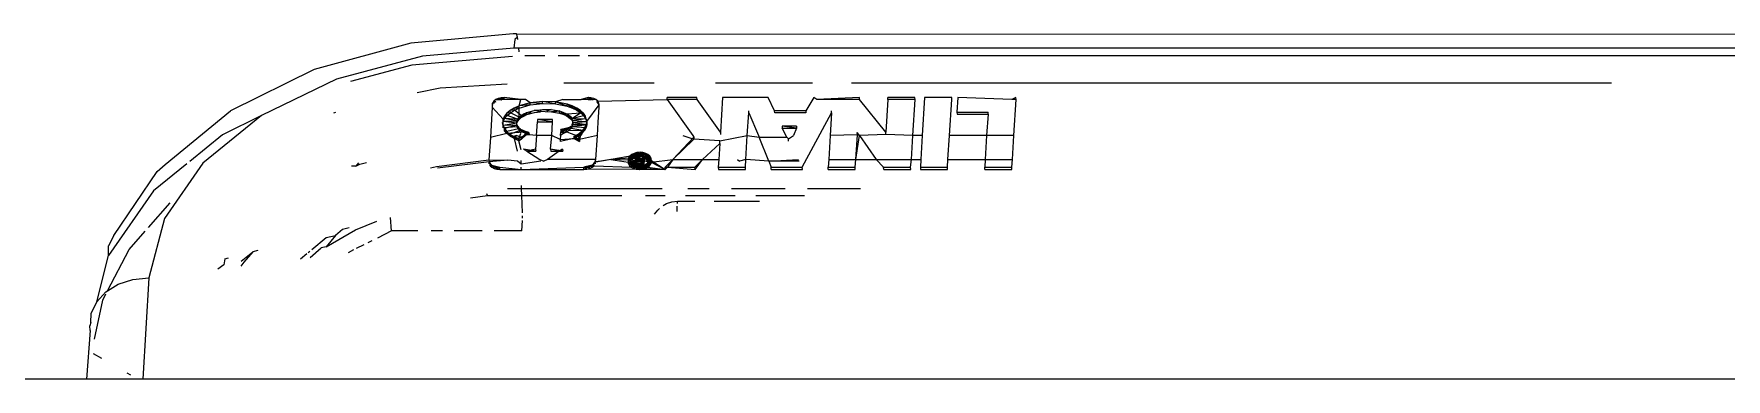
# Model space of a CAD drawing. Header units: metres. Extents: x -4.2 to 4.2, y -5.7 to 5.7.
# Drawn here: x -1.42321 to -1.39938, y 3.98317 to 3.98804 of the extents above; entities that cross this region are included whole.
import ezdxf

# ---------------------------------------------------------------- set-up
doc = ezdxf.new("R2010")
doc.units = ezdxf.units.M

msp = doc.modelspace()

# ---------------------------------------------------------------- linework, layer by layer
for p, q in [((-1.417901, 3.987905), (-1.41926, 3.987535)), ((-1.416456, 3.988036), (-1.417901, 3.987905)), ((-1.416448, 3.987832), (-1.417734, 3.987721)), ((-1.416411, 3.988037), (-1.416456, 3.988036)), ((-1.416437, 3.987956), (-1.416448, 3.987832)), ((-1.41638, 3.987832), (-1.416448, 3.987832)), ((-1.416397, 3.987987), (-1.416437, 3.987956)), ((-1.416397, 3.987987), (-1.416411, 3.988037)), ((-1.416411, 3.988037), (-1.38377, 3.988026)), ((-1.416393, 3.987956), (-1.416397, 3.987987)), ((-1.416376, 3.987782), (-1.41638, 3.987832)), ((-1.383792, 3.987832), (-1.41638, 3.987832)), ((-1.417734, 3.987721), (-1.418945, 3.987398)), ((-1.417884, 3.987595), (-1.418747, 3.987365)), ((-1.416469, 3.987716), (-1.417884, 3.987595)), ((-1.416013, 3.987725), (-1.416293, 3.987725)), ((-1.415524, 3.987725), (-1.415823, 3.987725)), ((-1.387571, 3.987725), (-1.415403, 3.987725)), ((-1.41926, 3.987535), (-1.42044, 3.986951)), ((-1.418945, 3.987398), (-1.42, 3.986885)), ((-1.415745, 3.987346), (-1.414471, 3.987346)), ((-1.413607, 3.987346), (-1.412244, 3.987346)), ((-1.411693, 3.987346), (-1.400995, 3.987346)), ((-1.417812, 3.987209), (-1.417486, 3.987273)), ((-1.417486, 3.987273), (-1.416542, 3.987333)), ((-1.416703, 3.987109), (-1.41673, 3.987087)), ((-1.416668, 3.987125), (-1.416703, 3.987109)), ((-1.416703, 3.987109), (-1.416627, 3.987105)), ((-1.416668, 3.987125), (-1.416586, 3.98714)), ((-1.416629, 3.987136), (-1.416668, 3.987125)), ((-1.416627, 3.987105), (-1.416668, 3.987125)), ((-1.416586, 3.98714), (-1.416629, 3.987136)), ((-1.416585, 3.987109), (-1.416629, 3.987136)), ((-1.416627, 3.987105), (-1.416629, 3.987136)), ((-1.416627, 3.987105), (-1.416586, 3.98714)), ((-1.416585, 3.987109), (-1.416627, 3.987105)), ((-1.416585, 3.987109), (-1.416586, 3.98714)), ((-1.416349, 3.987109), (-1.416586, 3.98714)), ((-1.416349, 3.987109), (-1.416585, 3.987109)), ((-1.416376, 3.98702), (-1.416349, 3.987109)), ((-1.416283, 3.987109), (-1.416349, 3.987109)), ((-1.416219, 3.987065), (-1.416283, 3.987109)), ((-1.415761, 3.987109), (-1.415864, 3.987078)), ((-1.415761, 3.987109), (-1.415501, 3.987109)), ((-1.415404, 3.98714), (-1.415501, 3.987109)), ((-1.415403, 3.987109), (-1.415501, 3.987109)), ((-1.415403, 3.987109), (-1.415404, 3.98714)), ((-1.415361, 3.987105), (-1.415404, 3.98714)), ((-1.415324, 3.987125), (-1.415404, 3.98714)), ((-1.415363, 3.987136), (-1.415404, 3.98714)), ((-1.415361, 3.987105), (-1.415404, 3.98714)), ((-1.415403, 3.987109), (-1.415361, 3.987105)), ((-1.415361, 3.987105), (-1.415403, 3.987109)), ((-1.415324, 3.987125), (-1.415363, 3.987136)), ((-1.41533, 3.987103), (-1.415363, 3.987136)), ((-1.415361, 3.987105), (-1.415363, 3.987136)), ((-1.415292, 3.987109), (-1.415361, 3.987105)), ((-1.415292, 3.987109), (-1.415324, 3.987125)), ((-1.415267, 3.987087), (-1.415292, 3.987109)), ((-1.415267, 3.987087), (-1.414288, 3.987109)), ((-1.41387, 3.98714), (-1.41429, 3.98714)), ((-1.414288, 3.987109), (-1.41429, 3.98714)), ((-1.413869, 3.987109), (-1.414288, 3.987109)), ((-1.414288, 3.987109), (-1.41393, 3.986605)), ((-1.413869, 3.987109), (-1.41387, 3.98714)), ((-1.41354, 3.986649), (-1.413869, 3.987109)), ((-1.41351, 3.98714), (-1.41354, 3.986649)), ((-1.412869, 3.98714), (-1.41351, 3.98714)), ((-1.412777, 3.986953), (-1.412869, 3.98714)), ((-1.412224, 3.98714), (-1.412338, 3.986953)), ((-1.412183, 3.987109), (-1.412224, 3.98714)), ((-1.411582, 3.98714), (-1.412183, 3.987109)), ((-1.41158, 3.987109), (-1.412183, 3.987109)), ((-1.41158, 3.987109), (-1.411582, 3.98714)), ((-1.411213, 3.986649), (-1.41158, 3.987109)), ((-1.411181, 3.987109), (-1.411213, 3.986649)), ((-1.410802, 3.98714), (-1.411183, 3.98714)), ((-1.411181, 3.987109), (-1.411183, 3.98714)), ((-1.4108, 3.987109), (-1.411181, 3.987109)), ((-1.410831, 3.986605), (-1.4108, 3.987109)), ((-1.4108, 3.987109), (-1.410802, 3.98714)), ((-1.410665, 3.98714), (-1.410697, 3.986605)), ((-1.410283, 3.98714), (-1.410665, 3.98714)), ((-1.410316, 3.986605), (-1.410282, 3.987109)), ((-1.410282, 3.987109), (-1.410283, 3.98714)), ((-1.410198, 3.98714), (-1.41021, 3.986934)), ((-1.409437, 3.987109), (-1.410198, 3.98714)), ((-1.409378, 3.98714), (-1.409437, 3.987109)), ((-1.409376, 3.987109), (-1.409437, 3.987109)), ((-1.409407, 3.986605), (-1.409376, 3.987109)), ((-1.409376, 3.987109), (-1.409378, 3.98714)), ((-1.42136, 3.986193), (-1.42044, 3.986951)), ((-1.42, 3.986885), (-1.420827, 3.986215)), ((-1.42, 3.986885), (-1.420551, 3.986611)), ((-1.418984, 3.986922), (-1.418955, 3.986932)), ((-1.416753, 3.987003), (-1.416779, 3.986574)), ((-1.416748, 3.987061), (-1.416755, 3.987034)), ((-1.416755, 3.987034), (-1.416753, 3.987003)), ((-1.4166, 3.986832), (-1.416753, 3.987003)), ((-1.41673, 3.987087), (-1.416748, 3.987061)), ((-1.416701, 3.987078), (-1.416748, 3.987061)), ((-1.416746, 3.98703), (-1.416748, 3.987061)), ((-1.416701, 3.987078), (-1.41673, 3.987087)), ((-1.416728, 3.987056), (-1.41673, 3.987087)), ((-1.416579, 3.986875), (-1.4166, 3.986832)), ((-1.416546, 3.986916), (-1.416579, 3.986875)), ((-1.416544, 3.986885), (-1.416579, 3.986875)), ((-1.416578, 3.986844), (-1.416579, 3.986875)), ((-1.416578, 3.986844), (-1.416544, 3.986885)), ((-1.4165, 3.986955), (-1.416546, 3.986916)), ((-1.416498, 3.986924), (-1.416546, 3.986916)), ((-1.416544, 3.986885), (-1.416546, 3.986916)), ((-1.416544, 3.986885), (-1.416498, 3.986924)), ((-1.416396, 3.986836), (-1.416544, 3.986885)), ((-1.416443, 3.98699), (-1.4165, 3.986955)), ((-1.416441, 3.986959), (-1.4165, 3.986955)), ((-1.416498, 3.986924), (-1.4165, 3.986955)), ((-1.416498, 3.986924), (-1.416441, 3.986959)), ((-1.416376, 3.986862), (-1.416498, 3.986924)), ((-1.416376, 3.98702), (-1.416443, 3.98699)), ((-1.416441, 3.986959), (-1.416443, 3.98699)), ((-1.416374, 3.986989), (-1.416443, 3.98699)), ((-1.416441, 3.986959), (-1.416374, 3.986989)), ((-1.416347, 3.986887), (-1.416441, 3.986959)), ((-1.416219, 3.987065), (-1.416376, 3.98702)), ((-1.416217, 3.987034), (-1.416376, 3.98702)), ((-1.416374, 3.986989), (-1.416376, 3.98702)), ((-1.416374, 3.986989), (-1.416376, 3.98702)), ((-1.416376, 3.986862), (-1.416374, 3.986989)), ((-1.416376, 3.986862), (-1.416347, 3.986887)), ((-1.416308, 3.986878), (-1.416376, 3.986862)), ((-1.416374, 3.986989), (-1.416217, 3.987034)), ((-1.416374, 3.986831), (-1.416347, 3.986887)), ((-1.416347, 3.986887), (-1.41631, 3.986909)), ((-1.416308, 3.986878), (-1.416347, 3.986887)), ((-1.416345, 3.986856), (-1.416347, 3.986887)), ((-1.416345, 3.986856), (-1.41631, 3.986909)), ((-1.416345, 3.986856), (-1.416308, 3.986878)), ((-1.41631, 3.986909), (-1.416266, 3.986929)), ((-1.416308, 3.986878), (-1.41631, 3.986909)), ((-1.416308, 3.986878), (-1.416266, 3.986929)), ((-1.416264, 3.986898), (-1.416308, 3.986878)), ((-1.416308, 3.986878), (-1.416264, 3.986898)), ((-1.416266, 3.986929), (-1.416161, 3.986958)), ((-1.416264, 3.986898), (-1.416266, 3.986929)), ((-1.416264, 3.986898), (-1.416207, 3.986931)), ((-1.416264, 3.986898), (-1.416159, 3.986927)), ((-1.416043, 3.987085), (-1.416219, 3.987065)), ((-1.416217, 3.987034), (-1.416219, 3.987065)), ((-1.416041, 3.987054), (-1.416219, 3.987065)), ((-1.416217, 3.987034), (-1.416041, 3.987054)), ((-1.416161, 3.986958), (-1.416042, 3.986972)), ((-1.415921, 3.986969), (-1.416161, 3.986958)), ((-1.416072, 3.986937), (-1.416161, 3.986958)), ((-1.416159, 3.986927), (-1.416072, 3.986937)), ((-1.416084, 3.986956), (-1.416042, 3.986972)), ((-1.416008, 3.98694), (-1.416072, 3.986937)), ((-1.415864, 3.987078), (-1.416043, 3.987085)), ((-1.416041, 3.987054), (-1.416043, 3.987085)), ((-1.415863, 3.987048), (-1.416043, 3.987085)), ((-1.416042, 3.986972), (-1.415921, 3.986969)), ((-1.416041, 3.987054), (-1.415863, 3.987048)), ((-1.416008, 3.98694), (-1.415919, 3.986938)), ((-1.415986, 3.986953), (-1.415921, 3.986969)), ((-1.415921, 3.986969), (-1.415808, 3.986949)), ((-1.415808, 3.986949), (-1.415919, 3.986938)), ((-1.415919, 3.986938), (-1.415808, 3.986949)), ((-1.415919, 3.986938), (-1.415806, 3.986918)), ((-1.4157, 3.987046), (-1.415864, 3.987078)), ((-1.415863, 3.987048), (-1.415864, 3.987078)), ((-1.415698, 3.987015), (-1.415864, 3.987078)), ((-1.415863, 3.987048), (-1.415698, 3.987015)), ((-1.415808, 3.986949), (-1.415759, 3.986934)), ((-1.415806, 3.986918), (-1.415808, 3.986949)), ((-1.415806, 3.986918), (-1.415759, 3.986934)), ((-1.415806, 3.986918), (-1.415759, 3.986934)), ((-1.415806, 3.986918), (-1.415757, 3.986903)), ((-1.415759, 3.986934), (-1.415715, 3.986915)), ((-1.415759, 3.986934), (-1.415713, 3.986884)), ((-1.415757, 3.986903), (-1.415759, 3.986934)), ((-1.415757, 3.986903), (-1.415509, 3.986925)), ((-1.415757, 3.986903), (-1.415715, 3.986915)), ((-1.415757, 3.986903), (-1.415713, 3.986884)), ((-1.415715, 3.986915), (-1.415679, 3.986893)), ((-1.415713, 3.986884), (-1.415715, 3.986915)), ((-1.415713, 3.986884), (-1.415679, 3.986893)), ((-1.415713, 3.986884), (-1.415677, 3.986863)), ((-1.415713, 3.986884), (-1.415677, 3.986863)), ((-1.415627, 3.987021), (-1.4157, 3.987046)), ((-1.415698, 3.987015), (-1.4157, 3.987046)), ((-1.415625, 3.98699), (-1.4157, 3.987046)), ((-1.415698, 3.987015), (-1.415625, 3.98699)), ((-1.415679, 3.986893), (-1.41565, 3.986869)), ((-1.415677, 3.986863), (-1.415679, 3.986893)), ((-1.415677, 3.986863), (-1.41565, 3.986869)), ((-1.415677, 3.986863), (-1.415631, 3.986843)), ((-1.415677, 3.986863), (-1.415649, 3.986839)), ((-1.41565, 3.986869), (-1.415631, 3.986843)), ((-1.415649, 3.986839), (-1.41565, 3.986869)), ((-1.415631, 3.986843), (-1.415509, 3.986925)), ((-1.415631, 3.986843), (-1.415467, 3.986887)), ((-1.415564, 3.986991), (-1.415627, 3.987021)), ((-1.415625, 3.98699), (-1.415627, 3.987021)), ((-1.415562, 3.98696), (-1.415627, 3.987021)), ((-1.415625, 3.98699), (-1.415562, 3.98696)), ((-1.41551, 3.986956), (-1.415564, 3.986991)), ((-1.415562, 3.98696), (-1.415564, 3.986991)), ((-1.415509, 3.986925), (-1.415564, 3.986991)), ((-1.415562, 3.98696), (-1.415509, 3.986925)), ((-1.415469, 3.986917), (-1.41551, 3.986956)), ((-1.415509, 3.986925), (-1.41551, 3.986956)), ((-1.415467, 3.986887), (-1.41551, 3.986956)), ((-1.415509, 3.986925), (-1.415467, 3.986887)), ((-1.41544, 3.986876), (-1.415469, 3.986917)), ((-1.415467, 3.986887), (-1.415469, 3.986917)), ((-1.415438, 3.986845), (-1.415469, 3.986917)), ((-1.415467, 3.986887), (-1.415438, 3.986845)), ((-1.415438, 3.986845), (-1.41544, 3.986876)), ((-1.415438, 3.986845), (-1.41544, 3.986876)), ((-1.415422, 3.986802), (-1.41544, 3.986876)), ((-1.415422, 3.986802), (-1.415249, 3.987034)), ((-1.415265, 3.987056), (-1.41528, 3.987085)), ((-1.415253, 3.987061), (-1.415267, 3.987087)), ((-1.415251, 3.98703), (-1.415267, 3.987087)), ((-1.415265, 3.987056), (-1.415267, 3.987087)), ((-1.415262, 3.986791), (-1.415247, 3.987003)), ((-1.415249, 3.987034), (-1.415253, 3.987061)), ((-1.415247, 3.987003), (-1.415253, 3.987061)), ((-1.415251, 3.98703), (-1.415253, 3.987061)), ((-1.415247, 3.987003), (-1.415249, 3.987034)), ((-1.413162, 3.986605), (-1.413139, 3.986921)), ((-1.413139, 3.986921), (-1.413141, 3.986952)), ((-1.413139, 3.986921), (-1.413004, 3.986605)), ((-1.412338, 3.986953), (-1.412777, 3.986953)), ((-1.412775, 3.986922), (-1.412777, 3.986953)), ((-1.412337, 3.986922), (-1.412775, 3.986922)), ((-1.412387, 3.986155), (-1.411974, 3.986921)), ((-1.412338, 3.986953), (-1.412337, 3.986922)), ((-1.411974, 3.986921), (-1.411993, 3.986605)), ((-1.411974, 3.986921), (-1.411975, 3.986952)), ((-1.41021, 3.986934), (-1.409772, 3.986934)), ((-1.41021, 3.986934), (-1.410208, 3.986904)), ((-1.410208, 3.986904), (-1.40977, 3.986904)), ((-1.40977, 3.986904), (-1.409792, 3.986605)), ((-1.40977, 3.986904), (-1.409772, 3.986934)), ((-1.416546, 3.98663), (-1.416779, 3.986574)), ((-1.416606, 3.986757), (-1.416607, 3.986787)), ((-1.416607, 3.986787), (-1.416601, 3.986744)), ((-1.416601, 3.986744), (-1.416598, 3.986801)), ((-1.416405, 3.986778), (-1.416601, 3.986744)), ((-1.416407, 3.986751), (-1.416601, 3.986744)), ((-1.416601, 3.986744), (-1.416581, 3.986701)), ((-1.416599, 3.986713), (-1.416601, 3.986744)), ((-1.416578, 3.986844), (-1.4166, 3.986832)), ((-1.4166, 3.986832), (-1.416598, 3.986801)), ((-1.416598, 3.986801), (-1.4166, 3.986832)), ((-1.4164, 3.986724), (-1.416599, 3.986713)), ((-1.416598, 3.986801), (-1.416578, 3.986844)), ((-1.416394, 3.986805), (-1.416598, 3.986801)), ((-1.416405, 3.986778), (-1.416598, 3.986801)), ((-1.416407, 3.986751), (-1.416581, 3.986701)), ((-1.416581, 3.986701), (-1.416548, 3.98666)), ((-1.416579, 3.98667), (-1.416581, 3.986701)), ((-1.416579, 3.98667), (-1.416581, 3.986701)), ((-1.416546, 3.98663), (-1.416579, 3.98667)), ((-1.416548, 3.98666), (-1.416579, 3.98667)), ((-1.416579, 3.98667), (-1.416548, 3.98666)), ((-1.416394, 3.986805), (-1.416578, 3.986844)), ((-1.416374, 3.986831), (-1.416578, 3.986844)), ((-1.416383, 3.986697), (-1.416548, 3.98666)), ((-1.416548, 3.98666), (-1.416503, 3.986623)), ((-1.416546, 3.98663), (-1.416548, 3.98666)), ((-1.416323, 3.98665), (-1.416546, 3.98663)), ((-1.416501, 3.986592), (-1.416546, 3.98663)), ((-1.416503, 3.986623), (-1.416546, 3.98663)), ((-1.416546, 3.98663), (-1.416503, 3.986623)), ((-1.416357, 3.986673), (-1.416503, 3.986623)), ((-1.416407, 3.986751), (-1.416409, 3.986781)), ((-1.4164, 3.986724), (-1.416409, 3.986781)), ((-1.416405, 3.986778), (-1.416407, 3.986809)), ((-1.416407, 3.986751), (-1.416407, 3.986809)), ((-1.416407, 3.986751), (-1.416405, 3.986778)), ((-1.416407, 3.986751), (-1.416405, 3.986778)), ((-1.416385, 3.986728), (-1.416407, 3.986751)), ((-1.416383, 3.986697), (-1.416407, 3.986751)), ((-1.4164, 3.986724), (-1.416407, 3.986751)), ((-1.416405, 3.986778), (-1.416396, 3.986836)), ((-1.416405, 3.986778), (-1.416394, 3.986805)), ((-1.416405, 3.986778), (-1.416394, 3.986805)), ((-1.4164, 3.986724), (-1.416402, 3.986754)), ((-1.416383, 3.986697), (-1.416402, 3.986754)), ((-1.416383, 3.986697), (-1.4164, 3.986724)), ((-1.416396, 3.986836), (-1.416376, 3.986862)), ((-1.416345, 3.986856), (-1.416396, 3.986836)), ((-1.416394, 3.986805), (-1.416396, 3.986836)), ((-1.416394, 3.986805), (-1.416396, 3.986836)), ((-1.416394, 3.986805), (-1.416376, 3.986862)), ((-1.416394, 3.986805), (-1.416374, 3.986831)), ((-1.416383, 3.986697), (-1.416385, 3.986728)), ((-1.416383, 3.986697), (-1.416385, 3.986728)), ((-1.416357, 3.986673), (-1.416385, 3.986728)), ((-1.416325, 3.986681), (-1.416383, 3.986697)), ((-1.41635, 3.98663), (-1.416383, 3.986697)), ((-1.416357, 3.986673), (-1.416383, 3.986697)), ((-1.41638, 3.986561), (-1.41635, 3.98663)), ((-1.416379, 3.98653), (-1.416236, 3.986645)), ((-1.416374, 3.986831), (-1.416376, 3.986862)), ((-1.416374, 3.986831), (-1.416345, 3.986856)), ((-1.416357, 3.986673), (-1.416359, 3.986703)), ((-1.416323, 3.98665), (-1.416359, 3.986703)), ((-1.416323, 3.98665), (-1.416357, 3.986673)), ((-1.416284, 3.986661), (-1.416325, 3.986681)), ((-1.416323, 3.98665), (-1.416325, 3.986681)), ((-1.416282, 3.986631), (-1.416325, 3.986681)), ((-1.416282, 3.986631), (-1.416323, 3.98665)), ((-1.416304, 3.986605), (-1.416282, 3.986631)), ((-1.416236, 3.986645), (-1.416284, 3.986661)), ((-1.416282, 3.986631), (-1.416284, 3.986661)), ((-1.416234, 3.986614), (-1.416284, 3.986661)), ((-1.416282, 3.986631), (-1.416236, 3.986645)), ((-1.416234, 3.986614), (-1.416282, 3.986631)), ((-1.416236, 3.986645), (-1.416234, 3.986614)), ((-1.416128, 3.986605), (-1.416116, 3.986796)), ((-1.416118, 3.986827), (-1.416116, 3.986796)), ((-1.415906, 3.986827), (-1.416118, 3.986827)), ((-1.415904, 3.986796), (-1.416118, 3.986827)), ((-1.416116, 3.986796), (-1.415904, 3.986796)), ((-1.415916, 3.986605), (-1.415904, 3.986796)), ((-1.415904, 3.986796), (-1.415906, 3.986827)), ((-1.41579, 3.986605), (-1.415786, 3.986657)), ((-1.415746, 3.986636), (-1.41579, 3.986605)), ((-1.415788, 3.986688), (-1.415626, 3.986731)), ((-1.415671, 3.98671), (-1.415788, 3.986688)), ((-1.415788, 3.986688), (-1.415786, 3.986657)), ((-1.415788, 3.986688), (-1.415746, 3.986636)), ((-1.415746, 3.986636), (-1.415788, 3.986688)), ((-1.415748, 3.986667), (-1.415788, 3.986688)), ((-1.415706, 3.986687), (-1.415788, 3.986688)), ((-1.415786, 3.986657), (-1.415746, 3.986636)), ((-1.415706, 3.986687), (-1.415748, 3.986667)), ((-1.415746, 3.986636), (-1.415748, 3.986667)), ((-1.415704, 3.986656), (-1.415748, 3.986667)), ((-1.415746, 3.986636), (-1.415704, 3.986656)), ((-1.415704, 3.986656), (-1.415746, 3.986636)), ((-1.415671, 3.98671), (-1.415706, 3.986687)), ((-1.415704, 3.986656), (-1.415706, 3.986687)), ((-1.415669, 3.986679), (-1.415706, 3.986687)), ((-1.415669, 3.986679), (-1.415704, 3.986656)), ((-1.415704, 3.986656), (-1.415542, 3.986593)), ((-1.415645, 3.986735), (-1.415671, 3.98671)), ((-1.415669, 3.986679), (-1.415671, 3.98671)), ((-1.415643, 3.986705), (-1.415671, 3.98671)), ((-1.415643, 3.986705), (-1.415669, 3.986679)), ((-1.415669, 3.986679), (-1.415455, 3.986672)), ((-1.415649, 3.986839), (-1.415438, 3.986845)), ((-1.415649, 3.986839), (-1.415629, 3.986813)), ((-1.415643, 3.986705), (-1.415645, 3.986735)), ((-1.415626, 3.986731), (-1.415643, 3.986705)), ((-1.415643, 3.986705), (-1.415455, 3.986672)), ((-1.415631, 3.986843), (-1.415629, 3.986813)), ((-1.415629, 3.986813), (-1.415631, 3.986843)), ((-1.415629, 3.986813), (-1.415438, 3.986845)), ((-1.415629, 3.986813), (-1.415422, 3.986802)), ((-1.415629, 3.986813), (-1.415618, 3.986786)), ((-1.415629, 3.986813), (-1.415618, 3.986786)), ((-1.415618, 3.986786), (-1.415627, 3.986762)), ((-1.415627, 3.986762), (-1.415626, 3.986731)), ((-1.415626, 3.986731), (-1.415627, 3.986762)), ((-1.415626, 3.986731), (-1.415419, 3.986758)), ((-1.415617, 3.986758), (-1.415626, 3.986731)), ((-1.415626, 3.986731), (-1.415431, 3.986714)), ((-1.415618, 3.986786), (-1.41562, 3.986817)), ((-1.415617, 3.986758), (-1.415619, 3.986789)), ((-1.415618, 3.986786), (-1.415422, 3.986802)), ((-1.415618, 3.986786), (-1.415419, 3.986758)), ((-1.415618, 3.986786), (-1.415617, 3.986758)), ((-1.415617, 3.986758), (-1.415419, 3.986758)), ((-1.415604, 3.98659), (-1.415544, 3.986624)), ((-1.415602, 3.98656), (-1.415544, 3.986624)), ((-1.415544, 3.986624), (-1.415495, 3.986662)), ((-1.415542, 3.986593), (-1.415544, 3.986624)), ((-1.415544, 3.986624), (-1.415526, 3.986549)), ((-1.415542, 3.986593), (-1.415495, 3.986662)), ((-1.415493, 3.986631), (-1.415542, 3.986593)), ((-1.415495, 3.986662), (-1.415526, 3.986549)), ((-1.415493, 3.986631), (-1.415501, 3.986605)), ((-1.415495, 3.986662), (-1.415457, 3.986702)), ((-1.415493, 3.986631), (-1.415495, 3.986662)), ((-1.415493, 3.986631), (-1.415457, 3.986702)), ((-1.415455, 3.986672), (-1.415493, 3.986631)), ((-1.415457, 3.986702), (-1.415419, 3.986758)), ((-1.415457, 3.986702), (-1.415455, 3.986672)), ((-1.415455, 3.986672), (-1.415457, 3.986702)), ((-1.415455, 3.986672), (-1.415433, 3.986745)), ((-1.415431, 3.986714), (-1.415455, 3.986672)), ((-1.415438, 3.986845), (-1.415422, 3.986802)), ((-1.415433, 3.986745), (-1.415421, 3.986789)), ((-1.415431, 3.986714), (-1.415433, 3.986745)), ((-1.415431, 3.986714), (-1.415421, 3.986789)), ((-1.415419, 3.986758), (-1.415431, 3.986714)), ((-1.415422, 3.986802), (-1.415424, 3.986833)), ((-1.415419, 3.986758), (-1.415424, 3.986833)), ((-1.415422, 3.986802), (-1.415419, 3.986758)), ((-1.415419, 3.986758), (-1.415421, 3.986789)), ((-1.415271, 3.986605), (-1.415262, 3.986791)), ((-1.41354, 3.986649), (-1.413538, 3.986618)), ((-1.412671, 3.986737), (-1.412669, 3.986706)), ((-1.412471, 3.986737), (-1.412671, 3.986737)), ((-1.41247, 3.986706), (-1.412671, 3.986737)), ((-1.412669, 3.986706), (-1.41247, 3.986706)), ((-1.412607, 3.98658), (-1.412669, 3.986706)), ((-1.41247, 3.986706), (-1.412509, 3.986605)), ((-1.412471, 3.986737), (-1.41247, 3.986706)), ((-1.411611, 3.986615), (-1.411613, 3.986646)), ((-1.411582, 3.986605), (-1.411613, 3.986646)), ((-1.411211, 3.986618), (-1.411213, 3.986649)), ((-1.420551, 3.986611), (-1.42101, 3.986239)), ((-1.416779, 3.986574), (-1.416802, 3.986261)), ((-1.416503, 3.986623), (-1.416447, 3.986589)), ((-1.416501, 3.986592), (-1.416503, 3.986623)), ((-1.416445, 3.986559), (-1.416501, 3.986592)), ((-1.416447, 3.986589), (-1.416501, 3.986592)), ((-1.416501, 3.986592), (-1.416447, 3.986589)), ((-1.416417, 3.986605), (-1.416447, 3.986589)), ((-1.416447, 3.986589), (-1.41638, 3.986561)), ((-1.416445, 3.986559), (-1.416447, 3.986589)), ((-1.416417, 3.986605), (-1.416445, 3.986559)), ((-1.416445, 3.986559), (-1.41638, 3.986561)), ((-1.416379, 3.98653), (-1.416445, 3.986559)), ((-1.416445, 3.986559), (-1.416403, 3.986384)), ((-1.41635, 3.986579), (-1.416417, 3.986605)), ((-1.41638, 3.986561), (-1.41635, 3.986579)), ((-1.416379, 3.98653), (-1.41638, 3.986561)), ((-1.41638, 3.986561), (-1.416379, 3.98653)), ((-1.416349, 3.986547), (-1.416379, 3.98653)), ((-1.416347, 3.986401), (-1.416379, 3.98653)), ((-1.41635, 3.986579), (-1.416304, 3.986605)), ((-1.416304, 3.986605), (-1.416349, 3.986547)), ((-1.416264, 3.986381), (-1.416313, 3.986411)), ((-1.416141, 3.986381), (-1.416313, 3.986411)), ((-1.416234, 3.986614), (-1.416304, 3.986605)), ((-1.416143, 3.986411), (-1.416264, 3.986381)), ((-1.416128, 3.986605), (-1.416234, 3.986614)), ((-1.416128, 3.986605), (-1.416143, 3.986411)), ((-1.416143, 3.986411), (-1.416141, 3.986381)), ((-1.415916, 3.986605), (-1.416128, 3.986605)), ((-1.415931, 3.986411), (-1.415916, 3.986605)), ((-1.415931, 3.986411), (-1.41593, 3.986381)), ((-1.41581, 3.986381), (-1.415931, 3.986411)), ((-1.41576, 3.986381), (-1.415931, 3.986411)), ((-1.415797, 3.986549), (-1.415916, 3.986605)), ((-1.415762, 3.986411), (-1.41581, 3.986381)), ((-1.41579, 3.986605), (-1.415797, 3.986549)), ((-1.415797, 3.986549), (-1.415602, 3.98656)), ((-1.415797, 3.986549), (-1.415795, 3.986518)), ((-1.415602, 3.98656), (-1.415795, 3.986518)), ((-1.415762, 3.986411), (-1.41576, 3.986381)), ((-1.415524, 3.986518), (-1.415604, 3.98659)), ((-1.415604, 3.98659), (-1.415602, 3.98656)), ((-1.415526, 3.986549), (-1.415604, 3.98659)), ((-1.415542, 3.986593), (-1.415602, 3.98656)), ((-1.415602, 3.98656), (-1.415524, 3.986518)), ((-1.415602, 3.98656), (-1.415526, 3.986549)), ((-1.415501, 3.986605), (-1.415542, 3.986593)), ((-1.415542, 3.986593), (-1.415526, 3.986549)), ((-1.415271, 3.986605), (-1.415526, 3.986549)), ((-1.415526, 3.986549), (-1.415524, 3.986518)), ((-1.415292, 3.986267), (-1.415271, 3.986605)), ((-1.413915, 3.986582), (-1.414212, 3.986267)), ((-1.413913, 3.986551), (-1.414212, 3.986267)), ((-1.414071, 3.986605), (-1.413913, 3.986551)), ((-1.41393, 3.986605), (-1.413915, 3.986582)), ((-1.413915, 3.986582), (-1.413913, 3.986551)), ((-1.413548, 3.986527), (-1.413913, 3.986551)), ((-1.413792, 3.986267), (-1.41355, 3.986492)), ((-1.41355, 3.986492), (-1.413563, 3.986267)), ((-1.41355, 3.986492), (-1.413548, 3.986527)), ((-1.413548, 3.986527), (-1.413162, 3.986605)), ((-1.413182, 3.986267), (-1.413162, 3.986605)), ((-1.413162, 3.986605), (-1.412994, 3.98658)), ((-1.413004, 3.986605), (-1.412994, 3.98658)), ((-1.412994, 3.98658), (-1.412607, 3.98658)), ((-1.41286, 3.986242), (-1.412994, 3.98658)), ((-1.412607, 3.98658), (-1.412582, 3.986557)), ((-1.412582, 3.986557), (-1.412509, 3.986605)), ((-1.41258, 3.986526), (-1.412582, 3.986557)), ((-1.411993, 3.986605), (-1.412013, 3.986267)), ((-1.411611, 3.986615), (-1.411993, 3.986605)), ((-1.411632, 3.986267), (-1.411611, 3.986615)), ((-1.411632, 3.986267), (-1.411582, 3.986605)), ((-1.411582, 3.986605), (-1.411611, 3.986615)), ((-1.411211, 3.986618), (-1.411582, 3.986605)), ((-1.411582, 3.986605), (-1.411349, 3.986267)), ((-1.410831, 3.986605), (-1.411211, 3.986618)), ((-1.410851, 3.986267), (-1.410831, 3.986605)), ((-1.410697, 3.986605), (-1.410831, 3.986605)), ((-1.410697, 3.986605), (-1.410718, 3.986267)), ((-1.410336, 3.986267), (-1.410316, 3.986605)), ((-1.409792, 3.986605), (-1.410316, 3.986605)), ((-1.409792, 3.986605), (-1.409812, 3.986267)), ((-1.409407, 3.986605), (-1.409792, 3.986605)), ((-1.409427, 3.986267), (-1.409407, 3.986605)), ((-1.421054, 3.986203), (-1.421523, 3.985823)), ((-1.421469, 3.986098), (-1.42136, 3.986193)), ((-1.420827, 3.986215), (-1.421368, 3.985436)), ((-1.418676, 3.98617), (-1.418736, 3.986171)), ((-1.418635, 3.98622), (-1.418676, 3.98617)), ((-1.418676, 3.98617), (-1.418617, 3.986198)), ((-1.418617, 3.986198), (-1.418522, 3.986224)), ((-1.417621, 3.986147), (-1.417538, 3.986169)), ((-1.417538, 3.986169), (-1.416802, 3.986261)), ((-1.416798, 3.986233), (-1.417525, 3.986145)), ((-1.416802, 3.986261), (-1.416798, 3.986233)), ((-1.416802, 3.986261), (-1.416535, 3.986255)), ((-1.416535, 3.986255), (-1.416798, 3.986233)), ((-1.416798, 3.986233), (-1.416784, 3.986208)), ((-1.416796, 3.986202), (-1.416798, 3.986233)), ((-1.416784, 3.986208), (-1.416782, 3.986177)), ((-1.416784, 3.986208), (-1.416757, 3.986155)), ((-1.416784, 3.986208), (-1.416759, 3.986186)), ((-1.416782, 3.986177), (-1.416784, 3.986208)), ((-1.416782, 3.986177), (-1.416757, 3.986155)), ((-1.416759, 3.986186), (-1.416646, 3.986155)), ((-1.416759, 3.986186), (-1.416727, 3.986169)), ((-1.416757, 3.986155), (-1.416759, 3.986186)), ((-1.416757, 3.986155), (-1.416727, 3.986169)), ((-1.416757, 3.986155), (-1.416725, 3.986138)), ((-1.416727, 3.986169), (-1.416646, 3.986155)), ((-1.416727, 3.986169), (-1.416688, 3.986158)), ((-1.416725, 3.986138), (-1.416727, 3.986169)), ((-1.416725, 3.986138), (-1.416688, 3.986158)), ((-1.416688, 3.986158), (-1.416646, 3.986155)), ((-1.416686, 3.986127), (-1.416688, 3.986158)), ((-1.416686, 3.986127), (-1.416646, 3.986155)), ((-1.416686, 3.986127), (-1.416646, 3.986155)), ((-1.416645, 3.986124), (-1.416646, 3.986155)), ((-1.416646, 3.986155), (-1.416344, 3.986124)), ((-1.416398, 3.986242), (-1.416535, 3.986255)), ((-1.416345, 3.9862), (-1.416398, 3.986242)), ((-1.416345, 3.9862), (-1.416345, 3.986251)), ((-1.41607, 3.986242), (-1.416345, 3.9862)), ((-1.416344, 3.986124), (-1.416344, 3.986155)), ((-1.416344, 3.986124), (-1.415464, 3.986155)), ((-1.416264, 3.986381), (-1.416141, 3.986381)), ((-1.416264, 3.986381), (-1.416082, 3.986267)), ((-1.416082, 3.986267), (-1.416025, 3.986242)), ((-1.415977, 3.986267), (-1.416025, 3.986242)), ((-1.41581, 3.986381), (-1.415977, 3.986267)), ((-1.415292, 3.986267), (-1.415977, 3.986267)), ((-1.41593, 3.986381), (-1.41581, 3.986381)), ((-1.41581, 3.986381), (-1.41576, 3.986381)), ((-1.415348, 3.986186), (-1.415464, 3.986155)), ((-1.415382, 3.986169), (-1.415464, 3.986155)), ((-1.415464, 3.986155), (-1.415422, 3.986158)), ((-1.415462, 3.986124), (-1.415464, 3.986155)), ((-1.41542, 3.986127), (-1.415464, 3.986155)), ((-1.41542, 3.986127), (-1.415464, 3.986155)), ((-1.415422, 3.986158), (-1.415382, 3.986169)), ((-1.41542, 3.986127), (-1.415422, 3.986158)), ((-1.415381, 3.986138), (-1.415422, 3.986158)), ((-1.415382, 3.986169), (-1.415348, 3.986186)), ((-1.415381, 3.986138), (-1.415382, 3.986169)), ((-1.415346, 3.986155), (-1.415382, 3.986169)), ((-1.415381, 3.986138), (-1.415346, 3.986155)), ((-1.415348, 3.986186), (-1.415321, 3.986208)), ((-1.415346, 3.986155), (-1.415348, 3.986186)), ((-1.415319, 3.986177), (-1.415348, 3.986186)), ((-1.415321, 3.986208), (-1.415346, 3.986155)), ((-1.415346, 3.986155), (-1.415319, 3.986177)), ((-1.415321, 3.986208), (-1.415303, 3.986233)), ((-1.415319, 3.986177), (-1.415321, 3.986208)), ((-1.415319, 3.986177), (-1.415321, 3.986208)), ((-1.415319, 3.986177), (-1.414796, 3.986155)), ((-1.415303, 3.986233), (-1.415292, 3.986267)), ((-1.415226, 3.986242), (-1.415303, 3.986233)), ((-1.415301, 3.986202), (-1.415303, 3.986233)), ((-1.414753, 3.986322), (-1.415294, 3.98623)), ((-1.415083, 3.986267), (-1.415226, 3.986242)), ((-1.414814, 3.986283), (-1.415083, 3.986267)), ((-1.415083, 3.986267), (-1.414839, 3.98623)), ((-1.414832, 3.986257), (-1.415083, 3.986267)), ((-1.414834, 3.986288), (-1.414841, 3.986261)), ((-1.414807, 3.986283), (-1.414841, 3.986261)), ((-1.41481, 3.986238), (-1.414841, 3.986261)), ((-1.414841, 3.986261), (-1.414837, 3.986233)), ((-1.414841, 3.986261), (-1.414839, 3.98623)), ((-1.414832, 3.986257), (-1.414839, 3.98623)), ((-1.414839, 3.98623), (-1.414612, 3.986251)), ((-1.414839, 3.98623), (-1.414835, 3.986202)), ((-1.414837, 3.986233), (-1.414798, 3.986217)), ((-1.414837, 3.986233), (-1.414823, 3.986208)), ((-1.414835, 3.986202), (-1.414837, 3.986233)), ((-1.414835, 3.986202), (-1.414821, 3.986177)), ((-1.414816, 3.986314), (-1.414834, 3.986288)), ((-1.414834, 3.986288), (-1.414793, 3.986305)), ((-1.414834, 3.986288), (-1.414832, 3.986257)), ((-1.414787, 3.986305), (-1.414832, 3.986257)), ((-1.414814, 3.986283), (-1.414832, 3.986257)), ((-1.414823, 3.986208), (-1.414778, 3.986198)), ((-1.414823, 3.986208), (-1.414798, 3.986186)), ((-1.414823, 3.986208), (-1.414821, 3.986177)), ((-1.414821, 3.986177), (-1.414796, 3.986155)), ((-1.414789, 3.986336), (-1.414816, 3.986314)), ((-1.414816, 3.986314), (-1.41477, 3.986323)), ((-1.414816, 3.986314), (-1.414814, 3.986283)), ((-1.414816, 3.986314), (-1.414787, 3.986305)), ((-1.414787, 3.986305), (-1.414814, 3.986283)), ((-1.414813, 3.986261), (-1.414811, 3.98623)), ((-1.414813, 3.986261), (-1.414808, 3.986207)), ((-1.414807, 3.986283), (-1.414811, 3.98623)), ((-1.414734, 3.986226), (-1.414811, 3.98623)), ((-1.414716, 3.986218), (-1.414811, 3.98623)), ((-1.41481, 3.986238), (-1.414808, 3.986207)), ((-1.41481, 3.986238), (-1.414796, 3.986186)), ((-1.414808, 3.986207), (-1.414734, 3.986226)), ((-1.414749, 3.986209), (-1.414808, 3.986207)), ((-1.414793, 3.986305), (-1.414807, 3.986283)), ((-1.414806, 3.986253), (-1.414807, 3.986283)), ((-1.414793, 3.986305), (-1.414806, 3.986253)), ((-1.414791, 3.986274), (-1.414806, 3.986253)), ((-1.414806, 3.986253), (-1.414716, 3.986218)), ((-1.414798, 3.986217), (-1.414796, 3.986186)), ((-1.414798, 3.986217), (-1.414776, 3.986168)), ((-1.414798, 3.986217), (-1.414778, 3.986198)), ((-1.414798, 3.986186), (-1.414751, 3.986184)), ((-1.414798, 3.986186), (-1.414766, 3.986169)), ((-1.414798, 3.986186), (-1.414796, 3.986155)), ((-1.414796, 3.986186), (-1.414749, 3.986209)), ((-1.414725, 3.986192), (-1.414796, 3.986186)), ((-1.414747, 3.986192), (-1.414796, 3.986186)), ((-1.414796, 3.986186), (-1.414776, 3.986168)), ((-1.414766, 3.986169), (-1.414796, 3.986155)), ((-1.414796, 3.986155), (-1.414764, 3.986138)), ((-1.41477, 3.986323), (-1.414793, 3.986305)), ((-1.414793, 3.986305), (-1.414791, 3.986274)), ((-1.41477, 3.986323), (-1.414791, 3.986274)), ((-1.414768, 3.986292), (-1.414791, 3.986274)), ((-1.414791, 3.986274), (-1.414748, 3.986286)), ((-1.414791, 3.986274), (-1.414716, 3.986218)), ((-1.414754, 3.986352), (-1.414789, 3.986336)), ((-1.414789, 3.986336), (-1.414741, 3.986337)), ((-1.414789, 3.986336), (-1.414787, 3.986305)), ((-1.414789, 3.986336), (-1.414753, 3.986322)), ((-1.414713, 3.986332), (-1.414787, 3.986305)), ((-1.414753, 3.986322), (-1.414787, 3.986305)), ((-1.414778, 3.986198), (-1.414776, 3.986168)), ((-1.414778, 3.986198), (-1.414749, 3.986154)), ((-1.414778, 3.986198), (-1.414751, 3.986184)), ((-1.414776, 3.986168), (-1.414725, 3.986192)), ((-1.414707, 3.986185), (-1.414776, 3.986168)), ((-1.414722, 3.986175), (-1.414776, 3.986168)), ((-1.414776, 3.986168), (-1.414749, 3.986154)), ((-1.414741, 3.986337), (-1.41477, 3.986323)), ((-1.41477, 3.986323), (-1.414768, 3.986292)), ((-1.414741, 3.986337), (-1.414768, 3.986292)), ((-1.41474, 3.986306), (-1.414768, 3.986292)), ((-1.414768, 3.986292), (-1.414723, 3.986286)), ((-1.414766, 3.986169), (-1.414719, 3.986176)), ((-1.414766, 3.986169), (-1.414727, 3.986158)), ((-1.414766, 3.986169), (-1.414764, 3.986138)), ((-1.414727, 3.986158), (-1.414764, 3.986138)), ((-1.414715, 3.986363), (-1.414754, 3.986352)), ((-1.414754, 3.986352), (-1.414709, 3.986346)), ((-1.414754, 3.986352), (-1.414753, 3.986322)), ((-1.414754, 3.986352), (-1.414713, 3.986332)), ((-1.414713, 3.986332), (-1.414753, 3.986322)), ((-1.414752, 3.98623), (-1.414725, 3.986244)), ((-1.414752, 3.98623), (-1.41472, 3.986218)), ((-1.414747, 3.986192), (-1.414752, 3.98623)), ((-1.414725, 3.986192), (-1.414752, 3.98623)), ((-1.414751, 3.986184), (-1.414749, 3.986154)), ((-1.414751, 3.986184), (-1.414717, 3.986145)), ((-1.414751, 3.986184), (-1.414719, 3.986176)), ((-1.41475, 3.986317), (-1.414699, 3.986266)), ((-1.41475, 3.986317), (-1.414721, 3.986261)), ((-1.414748, 3.986286), (-1.41475, 3.986317)), ((-1.414716, 3.986218), (-1.41475, 3.986317)), ((-1.414749, 3.986209), (-1.414747, 3.986247)), ((-1.414749, 3.986154), (-1.414707, 3.986185)), ((-1.414749, 3.986154), (-1.414717, 3.986145)), ((-1.414748, 3.986286), (-1.414725, 3.986317)), ((-1.414748, 3.986286), (-1.414716, 3.986218)), ((-1.414721, 3.986261), (-1.414747, 3.986247)), ((-1.414747, 3.986247), (-1.414707, 3.986252)), ((-1.414709, 3.986346), (-1.414741, 3.986337)), ((-1.414741, 3.986337), (-1.41474, 3.986306)), ((-1.414709, 3.986346), (-1.41474, 3.986306)), ((-1.414707, 3.986315), (-1.41474, 3.986306)), ((-1.414605, 3.986306), (-1.41474, 3.986306)), ((-1.41474, 3.986306), (-1.414632, 3.986286)), ((-1.41474, 3.986306), (-1.414723, 3.986286)), ((-1.414734, 3.986226), (-1.414721, 3.986261)), ((-1.41473, 3.98623), (-1.414725, 3.986192)), ((-1.414725, 3.986244), (-1.414728, 3.986206)), ((-1.414728, 3.986206), (-1.414636, 3.986221)), ((-1.414728, 3.986206), (-1.414638, 3.986185)), ((-1.414727, 3.986158), (-1.414684, 3.986173)), ((-1.414727, 3.986158), (-1.414685, 3.986155)), ((-1.414727, 3.986158), (-1.414725, 3.986127)), ((-1.414699, 3.986266), (-1.414725, 3.986317)), ((-1.414723, 3.986286), (-1.414725, 3.986317)), ((-1.414716, 3.986218), (-1.414725, 3.986244)), ((-1.414725, 3.986192), (-1.41472, 3.986218)), ((-1.414725, 3.986192), (-1.414638, 3.986185)), ((-1.414685, 3.986155), (-1.414725, 3.986127)), ((-1.414697, 3.986235), (-1.414723, 3.986286)), ((-1.414723, 3.986286), (-1.414699, 3.986266)), ((-1.414723, 3.986286), (-1.414632, 3.986286)), ((-1.414722, 3.986175), (-1.41472, 3.986218)), ((-1.414716, 3.986218), (-1.414721, 3.986261)), ((-1.41472, 3.986218), (-1.414707, 3.986185)), ((-1.41472, 3.986218), (-1.41464, 3.986215)), ((-1.414719, 3.986176), (-1.414717, 3.986145)), ((-1.414719, 3.986176), (-1.414682, 3.986142)), ((-1.414719, 3.986176), (-1.414684, 3.986173)), ((-1.414717, 3.986145), (-1.414707, 3.986185)), ((-1.414716, 3.986218), (-1.414707, 3.986252)), ((-1.414716, 3.986218), (-1.414636, 3.986221)), ((-1.414672, 3.986367), (-1.414715, 3.986363)), ((-1.414715, 3.986363), (-1.414674, 3.986349)), ((-1.414715, 3.986363), (-1.414713, 3.986332)), ((-1.414715, 3.986363), (-1.414671, 3.986336)), ((-1.414671, 3.986336), (-1.414713, 3.986332)), ((-1.414674, 3.986349), (-1.414709, 3.986346)), ((-1.414709, 3.986346), (-1.414707, 3.986315)), ((-1.414674, 3.986349), (-1.414707, 3.986315)), ((-1.414672, 3.986318), (-1.414707, 3.986315)), ((-1.414605, 3.986306), (-1.414707, 3.986315)), ((-1.414637, 3.986315), (-1.414707, 3.986315)), ((-1.414636, 3.986221), (-1.414707, 3.986252)), ((-1.414638, 3.986252), (-1.414707, 3.986252)), ((-1.414707, 3.986185), (-1.41464, 3.986215)), ((-1.414638, 3.986185), (-1.414707, 3.986185)), ((-1.414707, 3.986185), (-1.414617, 3.986172)), ((-1.414647, 3.986145), (-1.414707, 3.986185)), ((-1.414614, 3.986154), (-1.414707, 3.986185)), ((-1.414706, 3.986203), (-1.41464, 3.986215)), ((-1.414706, 3.986203), (-1.414619, 3.986203)), ((-1.414617, 3.986172), (-1.414706, 3.986203)), ((-1.414699, 3.986266), (-1.414638, 3.986252)), ((-1.414637, 3.986266), (-1.414699, 3.986266)), ((-1.414699, 3.986266), (-1.414697, 3.986235)), ((-1.414632, 3.986286), (-1.414697, 3.986235)), ((-1.414697, 3.986235), (-1.414637, 3.986266)), ((-1.414635, 3.986235), (-1.414697, 3.986235)), ((-1.414685, 3.986155), (-1.414643, 3.986158)), ((-1.414685, 3.986155), (-1.414683, 3.986124)), ((-1.414684, 3.986173), (-1.414649, 3.986176)), ((-1.414684, 3.986173), (-1.414682, 3.986142)), ((-1.414684, 3.986173), (-1.414647, 3.986145)), ((-1.414643, 3.986158), (-1.414684, 3.986173)), ((-1.414683, 3.986124), (-1.414617, 3.986172)), ((-1.414643, 3.986158), (-1.414683, 3.986124)), ((-1.414631, 3.986363), (-1.414674, 3.986349)), ((-1.414639, 3.986346), (-1.414674, 3.986349)), ((-1.414674, 3.986349), (-1.414672, 3.986318)), ((-1.414631, 3.986363), (-1.414672, 3.986367)), ((-1.414672, 3.986367), (-1.414671, 3.986336)), ((-1.414672, 3.986367), (-1.414629, 3.986332)), ((-1.414639, 3.986346), (-1.414672, 3.986318)), ((-1.414637, 3.986315), (-1.414672, 3.986318)), ((-1.414629, 3.986332), (-1.414671, 3.986336)), ((-1.414649, 3.986176), (-1.414616, 3.986184)), ((-1.414649, 3.986176), (-1.414647, 3.986145)), ((-1.414649, 3.986176), (-1.414614, 3.986154)), ((-1.414603, 3.986169), (-1.414649, 3.986176)), ((-1.414647, 3.986145), (-1.414614, 3.986154)), ((-1.414643, 3.986158), (-1.414603, 3.986169)), ((-1.414643, 3.986158), (-1.414641, 3.986127)), ((-1.414603, 3.986169), (-1.414641, 3.986127)), ((-1.41464, 3.986215), (-1.414638, 3.986252)), ((-1.41464, 3.986215), (-1.414638, 3.986185)), ((-1.414592, 3.986352), (-1.414639, 3.986346)), ((-1.414607, 3.986337), (-1.414639, 3.986346)), ((-1.414639, 3.986346), (-1.414637, 3.986315)), ((-1.414638, 3.986185), (-1.414638, 3.986252)), ((-1.414638, 3.986252), (-1.414636, 3.986221)), ((-1.414638, 3.986252), (-1.414619, 3.986203)), ((-1.414636, 3.986221), (-1.414638, 3.986185)), ((-1.414607, 3.986337), (-1.414637, 3.986315)), ((-1.414612, 3.986317), (-1.414637, 3.986266)), ((-1.414634, 3.986317), (-1.414637, 3.986266)), ((-1.414605, 3.986306), (-1.414637, 3.986315)), ((-1.414619, 3.986203), (-1.414637, 3.986266)), ((-1.414635, 3.986235), (-1.414637, 3.986266)), ((-1.414635, 3.986235), (-1.414634, 3.986317)), ((-1.414632, 3.986286), (-1.414635, 3.986235)), ((-1.414632, 3.986286), (-1.414634, 3.986317)), ((-1.414632, 3.986286), (-1.414612, 3.986317)), ((-1.414605, 3.986306), (-1.414632, 3.986286)), ((-1.414592, 3.986352), (-1.414631, 3.986363)), ((-1.414631, 3.986363), (-1.414629, 3.986332)), ((-1.414631, 3.986363), (-1.41459, 3.986322)), ((-1.41459, 3.986322), (-1.414629, 3.986332)), ((-1.414619, 3.986203), (-1.414612, 3.986317)), ((-1.41461, 3.986286), (-1.414619, 3.986203)), ((-1.414617, 3.986172), (-1.414619, 3.986203)), ((-1.414617, 3.986172), (-1.414612, 3.986251)), ((-1.414549, 3.986207), (-1.414617, 3.986172)), ((-1.414563, 3.986186), (-1.414617, 3.986172)), ((-1.414567, 3.986155), (-1.414617, 3.986172)), ((-1.414586, 3.986168), (-1.414617, 3.986172)), ((-1.414616, 3.986184), (-1.414588, 3.986198)), ((-1.414569, 3.986186), (-1.414616, 3.986184)), ((-1.414616, 3.986184), (-1.414614, 3.986154)), ((-1.414616, 3.986184), (-1.414586, 3.986168)), ((-1.414614, 3.986154), (-1.414586, 3.986168)), ((-1.41461, 3.986286), (-1.414612, 3.986317)), ((-1.414612, 3.986251), (-1.41461, 3.986286)), ((-1.414612, 3.986251), (-1.414543, 3.98623)), ((-1.414578, 3.986292), (-1.41461, 3.986286)), ((-1.414543, 3.98623), (-1.41461, 3.986286)), ((-1.414546, 3.986253), (-1.41461, 3.986286)), ((-1.414558, 3.986274), (-1.41461, 3.986286)), ((-1.41458, 3.986323), (-1.414607, 3.986337)), ((-1.414607, 3.986337), (-1.414605, 3.986306)), ((-1.41456, 3.986336), (-1.414607, 3.986337)), ((-1.41458, 3.986323), (-1.414605, 3.986306)), ((-1.414578, 3.986292), (-1.414605, 3.986306)), ((-1.414603, 3.986169), (-1.414569, 3.986186)), ((-1.414603, 3.986169), (-1.414602, 3.986138)), ((-1.414569, 3.986186), (-1.414602, 3.986138)), ((-1.414602, 3.986138), (-1.414567, 3.986155)), ((-1.41456, 3.986336), (-1.414592, 3.986352)), ((-1.414592, 3.986352), (-1.41459, 3.986322)), ((-1.414592, 3.986352), (-1.414558, 3.986305)), ((-1.414558, 3.986305), (-1.41459, 3.986322)), ((-1.414588, 3.986198), (-1.414565, 3.986217)), ((-1.414542, 3.986208), (-1.414588, 3.986198)), ((-1.414588, 3.986198), (-1.414586, 3.986168)), ((-1.414588, 3.986198), (-1.414563, 3.986186)), ((-1.414586, 3.986168), (-1.414563, 3.986186)), ((-1.41456, 3.986305), (-1.41458, 3.986323)), ((-1.41458, 3.986323), (-1.414578, 3.986292)), ((-1.414535, 3.986314), (-1.41458, 3.986323)), ((-1.414558, 3.986274), (-1.414578, 3.986292)), ((-1.414569, 3.986186), (-1.414542, 3.986208)), ((-1.414569, 3.986186), (-1.414567, 3.986155)), ((-1.414542, 3.986208), (-1.414567, 3.986155)), ((-1.414567, 3.986155), (-1.41454, 3.986177)), ((-1.414567, 3.986155), (-1.414316, 3.986124)), ((-1.414565, 3.986217), (-1.41455, 3.986238)), ((-1.414524, 3.986233), (-1.414565, 3.986217)), ((-1.414565, 3.986217), (-1.414563, 3.986186)), ((-1.414563, 3.986186), (-1.414549, 3.986207)), ((-1.414535, 3.986314), (-1.41456, 3.986336)), ((-1.41456, 3.986336), (-1.414558, 3.986305)), ((-1.41456, 3.986336), (-1.414533, 3.986283)), ((-1.41456, 3.986305), (-1.414558, 3.986274)), ((-1.414521, 3.986288), (-1.41456, 3.986305)), ((-1.414533, 3.986283), (-1.414558, 3.986305)), ((-1.414517, 3.986261), (-1.41455, 3.986238)), ((-1.41455, 3.986238), (-1.414549, 3.986207)), ((-1.414548, 3.986283), (-1.414546, 3.986253)), ((-1.414517, 3.986261), (-1.414548, 3.986283)), ((-1.414544, 3.986261), (-1.414543, 3.98623)), ((-1.414543, 3.98623), (-1.41454, 3.986177)), ((-1.414543, 3.98623), (-1.414515, 3.98623)), ((-1.414542, 3.986208), (-1.414524, 3.986233)), ((-1.414542, 3.986208), (-1.41454, 3.986177)), ((-1.414524, 3.986233), (-1.41454, 3.986177)), ((-1.41454, 3.986177), (-1.414522, 3.986202)), ((-1.414521, 3.986288), (-1.414535, 3.986314)), ((-1.414535, 3.986314), (-1.414533, 3.986283)), ((-1.414535, 3.986314), (-1.414519, 3.986257)), ((-1.414519, 3.986257), (-1.414533, 3.986283)), ((-1.414524, 3.986233), (-1.414517, 3.986261)), ((-1.414524, 3.986233), (-1.414522, 3.986202)), ((-1.414517, 3.986261), (-1.414522, 3.986202)), ((-1.414522, 3.986202), (-1.414515, 3.98623)), ((-1.414517, 3.986261), (-1.414521, 3.986288)), ((-1.414521, 3.986288), (-1.414519, 3.986257)), ((-1.414521, 3.986288), (-1.414515, 3.98623)), ((-1.414519, 3.986257), (-1.414316, 3.986124)), ((-1.414515, 3.98623), (-1.414519, 3.986257)), ((-1.414517, 3.986261), (-1.414515, 3.98623)), ((-1.414515, 3.98623), (-1.414212, 3.986267)), ((-1.414515, 3.98623), (-1.414316, 3.986124)), ((-1.414212, 3.986267), (-1.414318, 3.986155)), ((-1.414316, 3.986124), (-1.414318, 3.986155)), ((-1.414318, 3.986155), (-1.414287, 3.986155)), ((-1.414287, 3.986155), (-1.414316, 3.986124)), ((-1.414212, 3.986267), (-1.414287, 3.986155)), ((-1.414287, 3.986155), (-1.413899, 3.986155)), ((-1.414287, 3.986155), (-1.413897, 3.986124)), ((-1.414212, 3.986267), (-1.413792, 3.986267)), ((-1.413899, 3.986155), (-1.413792, 3.986267)), ((-1.413897, 3.986124), (-1.413899, 3.986155)), ((-1.413897, 3.986124), (-1.413792, 3.986267)), ((-1.413792, 3.986267), (-1.413563, 3.986267)), ((-1.413563, 3.986267), (-1.41357, 3.986155)), ((-1.41357, 3.986155), (-1.413189, 3.986155)), ((-1.41357, 3.986155), (-1.413568, 3.986124)), ((-1.413298, 3.986267), (-1.413273, 3.986242)), ((-1.413182, 3.986267), (-1.413273, 3.986242)), ((-1.413189, 3.986155), (-1.413182, 3.986267)), ((-1.413187, 3.986124), (-1.413189, 3.986155)), ((-1.41286, 3.986242), (-1.413182, 3.986267)), ((-1.41286, 3.986242), (-1.412442, 3.986267)), ((-1.412429, 3.986242), (-1.41286, 3.986242)), ((-1.41286, 3.986242), (-1.412826, 3.986155)), ((-1.412826, 3.986155), (-1.412387, 3.986155)), ((-1.412824, 3.986124), (-1.412826, 3.986155)), ((-1.412385, 3.986124), (-1.412387, 3.986155)), ((-1.412013, 3.986267), (-1.412024, 3.986155)), ((-1.412024, 3.986155), (-1.411643, 3.986155)), ((-1.412022, 3.986124), (-1.412024, 3.986155)), ((-1.412013, 3.986267), (-1.411632, 3.986267)), ((-1.411643, 3.986155), (-1.411632, 3.986267)), ((-1.411641, 3.986124), (-1.411643, 3.986155)), ((-1.411632, 3.986267), (-1.411349, 3.986267)), ((-1.411349, 3.986267), (-1.411243, 3.986155)), ((-1.411349, 3.986267), (-1.410851, 3.986267)), ((-1.411243, 3.986155), (-1.410862, 3.986155)), ((-1.411241, 3.986124), (-1.411243, 3.986155)), ((-1.410862, 3.986155), (-1.410851, 3.986267)), ((-1.41086, 3.986124), (-1.410862, 3.986155)), ((-1.410851, 3.986267), (-1.410718, 3.986267)), ((-1.410718, 3.986267), (-1.410724, 3.986155)), ((-1.410724, 3.986155), (-1.410343, 3.986155)), ((-1.410724, 3.986155), (-1.410722, 3.986124)), ((-1.410343, 3.986155), (-1.410336, 3.986267)), ((-1.410341, 3.986124), (-1.410343, 3.986155)), ((-1.410336, 3.986267), (-1.409812, 3.986267)), ((-1.409812, 3.986267), (-1.409819, 3.986155)), ((-1.409819, 3.986155), (-1.409438, 3.986155)), ((-1.409817, 3.986124), (-1.409819, 3.986155)), ((-1.409812, 3.986267), (-1.409427, 3.986267)), ((-1.409438, 3.986155), (-1.409427, 3.986267)), ((-1.409436, 3.986124), (-1.409438, 3.986155)), ((-1.422083, 3.985196), (-1.421469, 3.986098)), ((-1.416725, 3.986138), (-1.416686, 3.986127)), ((-1.416686, 3.986127), (-1.416645, 3.986124)), ((-1.416645, 3.986124), (-1.416344, 3.986124)), ((-1.416344, 3.986124), (-1.415462, 3.986124)), ((-1.41542, 3.986127), (-1.415462, 3.986124)), ((-1.415462, 3.986124), (-1.41542, 3.986127)), ((-1.414725, 3.986127), (-1.415462, 3.986124)), ((-1.41542, 3.986127), (-1.415381, 3.986138)), ((-1.414764, 3.986138), (-1.414725, 3.986127)), ((-1.414683, 3.986124), (-1.414725, 3.986127)), ((-1.414725, 3.986127), (-1.414683, 3.986124)), ((-1.414717, 3.986145), (-1.414647, 3.986145)), ((-1.414717, 3.986145), (-1.414682, 3.986142)), ((-1.414683, 3.986124), (-1.414641, 3.986127)), ((-1.414682, 3.986142), (-1.414647, 3.986145)), ((-1.414641, 3.986127), (-1.414602, 3.986138)), ((-1.414641, 3.986127), (-1.414316, 3.986124)), ((-1.414602, 3.986138), (-1.414316, 3.986124)), ((-1.413568, 3.986124), (-1.413187, 3.986124)), ((-1.412824, 3.986124), (-1.412385, 3.986124)), ((-1.412022, 3.986124), (-1.411641, 3.986124)), ((-1.411241, 3.986124), (-1.41086, 3.986124)), ((-1.410722, 3.986124), (-1.410341, 3.986124)), ((-1.409817, 3.986124), (-1.409436, 3.986124)), ((-1.421523, 3.985823), (-1.422155, 3.984913)), ((-1.417059, 3.985726), (-1.416822, 3.985758)), ((-1.416822, 3.985758), (-1.416831, 3.985783)), ((-1.416822, 3.985758), (-1.416336, 3.985758)), ((-1.416536, 3.985857), (-1.416339, 3.985857)), ((-1.416339, 3.985857), (-1.416341, 3.985898)), ((-1.416339, 3.985857), (-1.41436, 3.985857)), ((-1.416336, 3.985758), (-1.416339, 3.985857)), ((-1.416336, 3.985758), (-1.414929, 3.985758)), ((-1.416329, 3.985514), (-1.416336, 3.985758)), ((-1.414596, 3.985758), (-1.41432, 3.985758)), ((-1.414222, 3.985669), (-1.414144, 3.985678)), ((-1.414146, 3.985643), (-1.414144, 3.985678)), ((-1.414144, 3.985678), (-1.413899, 3.985678)), ((-1.41403, 3.985758), (-1.413332, 3.985758)), ((-1.413998, 3.985857), (-1.413699, 3.985857)), ((-1.413629, 3.985678), (-1.412989, 3.985678)), ((-1.413384, 3.985857), (-1.412627, 3.985857)), ((-1.413043, 3.985758), (-1.412355, 3.985758)), ((-1.412313, 3.985857), (-1.411566, 3.985857)), ((-1.421594, 3.985306), (-1.421287, 3.985655)), ((-1.421368, 3.985436), (-1.421588, 3.984599)), ((-1.418172, 3.985258), (-1.418184, 3.985446)), ((-1.416327, 3.985438), (-1.416328, 3.98547)), ((-1.414466, 3.985493), (-1.414422, 3.985551)), ((-1.414422, 3.985551), (-1.414398, 3.985574)), ((-1.414345, 3.985615), (-1.414298, 3.985644)), ((-1.414298, 3.985644), (-1.414222, 3.985669)), ((-1.414151, 3.985532), (-1.414147, 3.985608)), ((-1.422083, 3.985196), (-1.422156, 3.985047)), ((-1.421864, 3.984997), (-1.421638, 3.985255)), ((-1.419093, 3.985033), (-1.41868, 3.985275)), ((-1.418962, 3.985196), (-1.419093, 3.985033)), ((-1.41909, 3.985165), (-1.418962, 3.985196)), ((-1.41886, 3.985278), (-1.418962, 3.985196)), ((-1.418769, 3.985301), (-1.41886, 3.985278)), ((-1.41868, 3.985275), (-1.418377, 3.985398)), ((-1.418172, 3.985258), (-1.418369, 3.985159)), ((-1.417801, 3.985258), (-1.418172, 3.985258)), ((-1.417454, 3.985258), (-1.417611, 3.985258)), ((-1.416893, 3.985258), (-1.41729, 3.985258)), ((-1.416337, 3.985258), (-1.416728, 3.985258)), ((-1.416337, 3.985258), (-1.416326, 3.985406)), ((-1.42217, 3.984414), (-1.421864, 3.984997)), ((-1.422155, 3.984913), (-1.422156, 3.985047)), ((-1.420286, 3.984831), (-1.420123, 3.984964)), ((-1.420123, 3.984964), (-1.420253, 3.984819)), ((-1.420053, 3.984981), (-1.420123, 3.984964)), ((-1.419344, 3.984956), (-1.419323, 3.984974)), ((-1.419318, 3.984884), (-1.419161, 3.985021)), ((-1.419294, 3.984998), (-1.41909, 3.985165)), ((-1.419093, 3.985033), (-1.419161, 3.985021)), ((-1.418705, 3.98499), (-1.418783, 3.984951)), ((-1.418559, 3.985063), (-1.418668, 3.985009)), ((-1.418448, 3.985119), (-1.418506, 3.98509)), ((-1.422322, 3.98426), (-1.422155, 3.984913)), ((-1.420534, 3.984782), (-1.420618, 3.98472)), ((-1.420518, 3.984865), (-1.420534, 3.984782)), ((-1.420518, 3.984865), (-1.420467, 3.984878)), ((-1.420253, 3.984819), (-1.420293, 3.984761)), ((-1.419454, 3.984867), (-1.419365, 3.98494)), ((-1.42217, 3.984414), (-1.422018, 3.984508)), ((-1.422018, 3.984508), (-1.421812, 3.984576)), ((-1.421812, 3.984576), (-1.421588, 3.984599)), ((-1.421588, 3.984599), (-1.421675, 3.983169)), ((-1.422399, 3.984097), (-1.422322, 3.98426)), ((-1.422354, 3.983735), (-1.422238, 3.984284)), ((-1.422322, 3.98426), (-1.422192, 3.9844)), ((-1.422238, 3.984284), (-1.422193, 3.98437)), ((-1.422192, 3.9844), (-1.42217, 3.984414)), ((-1.422406, 3.98397), (-1.422399, 3.984097)), ((-1.422414, 3.983854), (-1.422464, 3.983169)), ((-1.422406, 3.98397), (-1.422418, 3.983922)), ((-1.422414, 3.983854), (-1.422418, 3.983922)), ((-1.42225, 3.983459), (-1.422367, 3.983527)), ((-1.422464, 3.983169), (-1.510745, 3.983169)), ((-1.421675, 3.983169), (-1.422464, 3.983169)), ((-1.421842, 3.983224), (-1.421893, 3.983253)), ((-1.379126, 3.983169), (-1.421675, 3.983169))]:
    msp.add_line(p, q)

doc.saveas('drawing.dxf')
